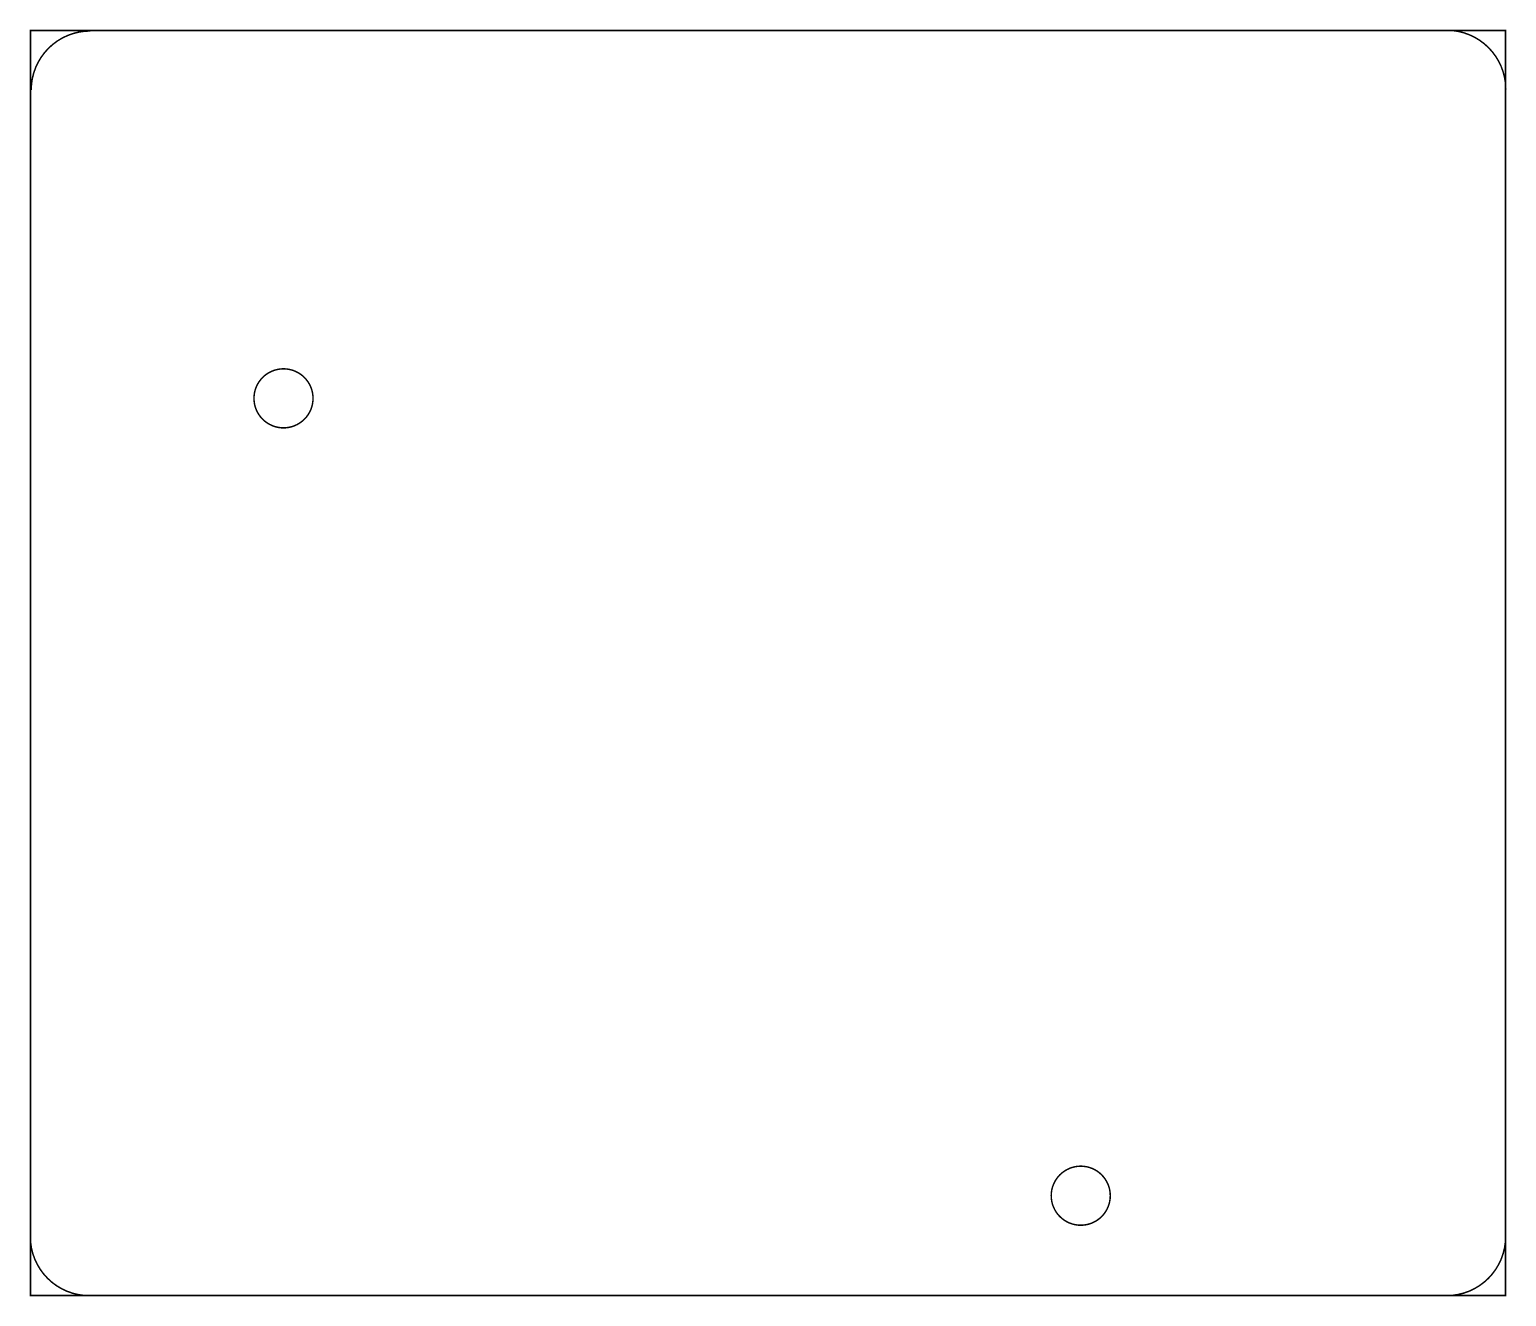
# Model space of a CAD drawing. Header units: millimetres. Extents: x -68 to 32, y -16 to 70.
import ezdxf

# ---------------------------------------------------------------- set-up
doc = ezdxf.new("R2010")
doc.units = ezdxf.units.MM
doc.header["$MEASUREMENT"] = 0
doc.layers.add('Board-Outline-Layer', color=7, linetype='Continuous', true_color=0xff00ff)

msp = doc.modelspace()

# ---------------------------------------------------------------- linework, layer by layer
at = {"layer": 'Board-Outline-Layer', "const_width": 0.1}
msp.add_lwpolyline([(-68.14, -15.76), (-68.14, 69.91), (31.77, 69.91), (31.77, -15.76)], close=True, dxfattribs=at)
for points in [[(-64.09, 69.88, 0.414), (-68.09, 65.88)], [(31.79, 65.93, 0.414), (27.78, 69.93)], [(-68.15, -11.77, 0.414), (-64.15, -15.77)], [(27.78, -15.77, 0.414), (31.78, -11.77)]]:
    msp.add_lwpolyline(points, format="xyb", dxfattribs=at)
for points in [[(-53, 45, 1), (-49, 45, 1)], [(1, -9, 1), (5, -9, 1)]]:
    msp.add_lwpolyline(points, format="xyb", close=True, dxfattribs=at)

doc.saveas('drawing.dxf')
